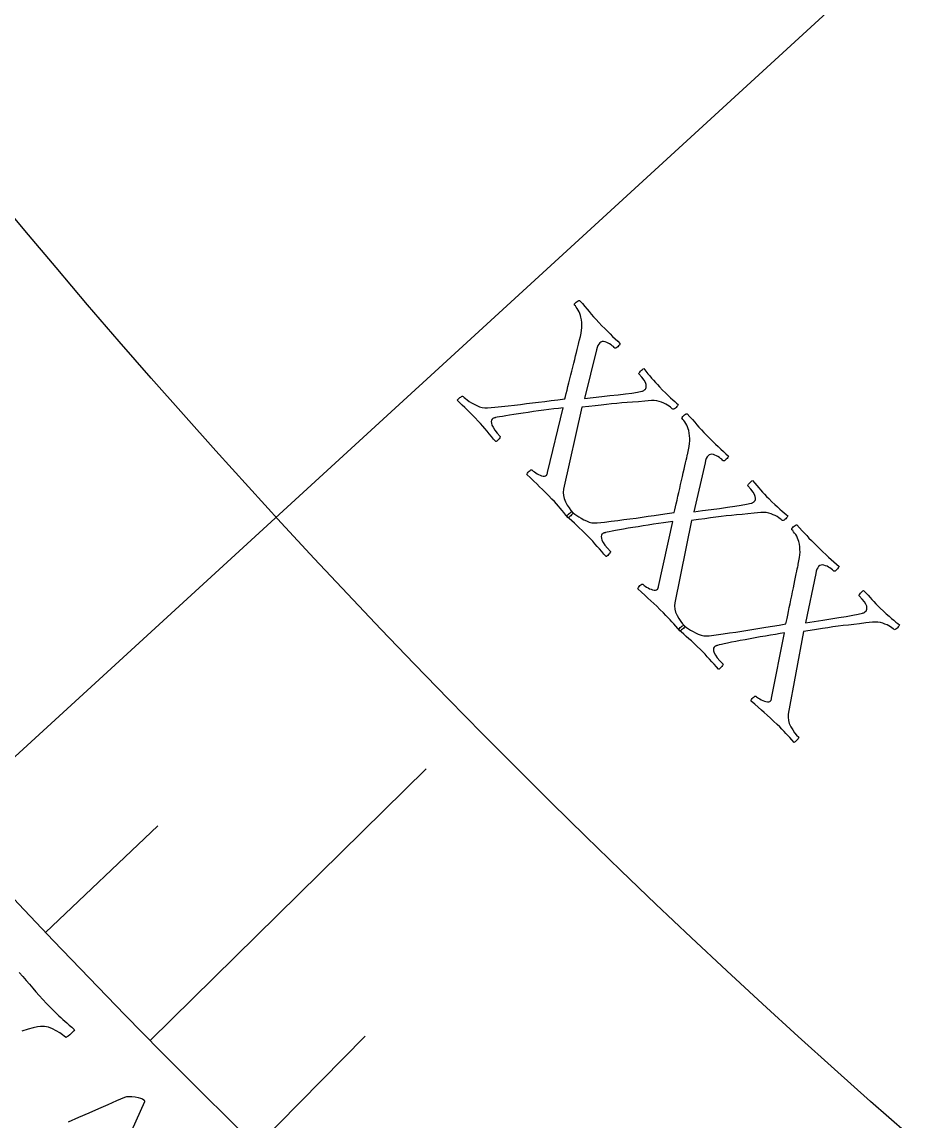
# Model space of a CAD drawing. Header units: millimetres. Extents: x -76 to 76, y -76 to 86.
# Drawn here: x -43.96 to -37.58, y -42.96 to -35.19 of the extents above; entities that cross this region are included whole.
import ezdxf

# ---------------------------------------------------------------- set-up
doc = ezdxf.new("R2010")
doc.units = ezdxf.units.MM
for name, color, linetype in [('CUT_OUTER', 1, 'Continuous'), ('ENGRAVE', 7, 'Continuous'), ('ENGRAVE_FINE', 8, 'Continuous'), ('TEXT', 5, 'Continuous')]:
    doc.layers.add(name, color=color, linetype=linetype)

msp = doc.modelspace()

# ---------------------------------------------------------------- linework, layer by layer
at = {"layer": 'CUT_OUTER'}
msp.add_arc((0.0001, -0.0001), 75.9999, 179.913117, 0.0001, dxfattribs=at)
at = {"layer": 'ENGRAVE'}
for points in [[(-44.518, -40.8501), (-37.7983, -34.684)], [(-43.055, -42.3892), (-41.1053, -40.4697)]]:
    msp.add_lwpolyline(points, dxfattribs=at)
for radius in [74.48, 74.48, 72.485, 68.78, 68.78, 65.854, 60.42, 60.42, 57.228, 51.3, 51.3]:
    msp.add_circle((0, 0), radius, dxfattribs=at)
at = {"layer": 'ENGRAVE_FINE'}
for points in [[(-43.7934, -41.6259), (-43.0002, -40.8719)], [(-42.303, -43.1397), (-41.5367, -42.3583)]]:
    msp.add_lwpolyline(points, dxfattribs=at)
at = {"layer": 'TEXT'}
for points in [[(-39.886, -37.3177), (-39.8655, -37.3394), (-39.8456, -37.3599), (-39.8263, -37.3792), (-39.8077, -37.3974), (-39.7895, -37.415), (-39.7715, -37.4325), (-39.7537, -37.4499), (-39.7362, -37.4672), (-39.7383, -37.4712), (-39.7419, -37.4761), (-39.7471, -37.4818), (-39.7538, -37.4885), (-39.7607, -37.4943), (-39.7662, -37.4978), (-39.7705, -37.4989), (-39.7735, -37.4977), (-39.7782, -37.493), (-39.7844, -37.4876), (-39.792, -37.4815), (-39.801, -37.4747), (-39.8108, -37.468), (-39.821, -37.4622), (-39.8315, -37.4573), (-39.8424, -37.4532), (-39.8531, -37.4511), (-39.863, -37.4517), (-39.8722, -37.4551), (-39.8807, -37.4613), (-39.8873, -37.4692), (-39.8932, -37.48), (-39.8984, -37.4937), (-39.903, -37.5102), (-39.9884, -37.855), (-39.9266, -37.8476), (-39.8666, -37.8406), (-39.8083, -37.8339), (-39.7517, -37.8276), (-39.6994, -37.8214), (-39.6538, -37.8152), (-39.6151, -37.8091), (-39.5832, -37.8029), (-39.5785, -37.8016), (-39.5742, -37.7999), (-39.5702, -37.7978), (-39.5667, -37.7954), (-39.5636, -37.793), (-39.5613, -37.7911), (-39.5596, -37.7897), (-39.5586, -37.7889), (-39.555, -37.7836), (-39.5528, -37.7763), (-39.5521, -37.7668), (-39.5528, -37.7552), (-39.5571, -37.7409), (-39.5669, -37.7236), (-39.5824, -37.7031), (-39.6036, -37.6796), (-39.6037, -37.6765), (-39.6018, -37.6724), (-39.598, -37.667), (-39.5921, -37.6605), (-39.5856, -37.654), (-39.5797, -37.649), (-39.5744, -37.6452), (-39.5698, -37.6428), (-39.5546, -37.6612), (-39.5402, -37.6786), (-39.5267, -37.6948), (-39.5141, -37.71), (-39.5014, -37.7249), (-39.4879, -37.7403), (-39.4734, -37.7561), (-39.4581, -37.7723), (-39.4366, -37.7945), (-39.4165, -37.8145), (-39.3978, -37.8324), (-39.3806, -37.8481), (-39.3649, -37.8622), (-39.3506, -37.875), (-39.3378, -37.8866), (-39.3265, -37.897), (-39.3284, -37.9009), (-39.3314, -37.9055), (-39.3355, -37.9107), (-39.3409, -37.9167), (-39.3468, -37.9221), (-39.3527, -37.926), (-39.3587, -37.9283), (-39.3647, -37.9291), (-39.3681, -37.9259), (-39.3735, -37.9214), (-39.3811, -37.9155), (-39.3907, -37.9082), (-39.402, -37.9005), (-39.4147, -37.8932), (-39.4288, -37.8863), (-39.4442, -37.8798), (-39.4607, -37.8745), (-39.478, -37.8709), (-39.4961, -37.8691), (-39.5151, -37.8691), (-39.563, -37.873), (-39.6078, -37.8766), (-39.6492, -37.8797), (-39.6875, -37.8825), (-39.7241, -37.8854), (-39.7606, -37.8886), (-39.7971, -37.8921), (-39.8335, -37.896), (-39.8716, -37.9003), (-39.913, -37.9051), (-39.9578, -37.9105), (-40.0059, -37.9163), (-40.1364, -38.4956), (-40.139, -38.5171), (-40.1375, -38.5391), (-40.1319, -38.5616), (-40.1222, -38.5847), (-40.1101, -38.6071), (-40.0974, -38.6273), (-40.084, -38.6453), (-40.0699, -38.6613), (-40.0714, -38.6658), (-40.0745, -38.6708), (-40.0792, -38.6763), (-40.0855, -38.6823), (-40.0919, -38.6878), (-40.097, -38.6919), (-40.1008, -38.6946), (-40.1033, -38.6959), (-40.1189, -38.6773), (-40.1334, -38.6601), (-40.1467, -38.6442), (-40.1589, -38.6296), (-40.1713, -38.615), (-40.1853, -38.5993), (-40.2009, -38.5824), (-40.218, -38.5643), (-40.2418, -38.5397), (-40.2643, -38.5169), (-40.2854, -38.496), (-40.3052, -38.4769), (-40.3251, -38.458), (-40.3466, -38.4375), (-40.3698, -38.4154), (-40.3946, -38.3917), (-40.3936, -38.3866), (-40.3907, -38.3808), (-40.386, -38.3746), (-40.3795, -38.3678), (-40.3727, -38.3619), (-40.3671, -38.3584), (-40.3628, -38.3573), (-40.3598, -38.3586), (-40.3555, -38.3627), (-40.3495, -38.3675), (-40.342, -38.3731), (-40.3329, -38.3794), (-40.3228, -38.3857), (-40.3125, -38.3912), (-40.3018, -38.396), (-40.2908, -38.4), (-40.2803, -38.4025), (-40.2712, -38.4028), (-40.2635, -38.4008), (-40.2572, -38.3966), (-40.256, -38.3952), (-40.2547, -38.3933), (-40.2535, -38.391), (-40.2522, -38.3882), (-40.2511, -38.3853), (-40.2503, -38.3825), (-40.2497, -38.3799), (-40.2495, -38.3774), (-40.1393, -37.9201), (-40.1711, -37.9237), (-40.2044, -37.9278), (-40.2392, -37.9321), (-40.2756, -37.9369), (-40.3126, -37.9419), (-40.349, -37.9469), (-40.3851, -37.9518), (-40.4207, -37.9568), (-40.4549, -37.9617), (-40.4869, -37.9665), (-40.5166, -37.9712), (-40.544, -37.9758), (-40.5682, -37.9801), (-40.5883, -37.9837), (-40.6043, -37.9867), (-40.6162, -37.9891), (-40.6182, -37.9897), (-40.6208, -37.9905), (-40.6238, -37.9914), (-40.6272, -37.9924), (-40.6308, -37.9937), (-40.6343, -37.9955), (-40.6377, -37.9977), (-40.6409, -38.0004), (-40.6451, -38.0069), (-40.6467, -38.0159), (-40.6455, -38.0273), (-40.6415, -38.0412), (-40.6338, -38.0576), (-40.6214, -38.0767), (-40.6043, -38.0985), (-40.5825, -38.1229), (-40.584, -38.1275), (-40.5869, -38.1327), (-40.5913, -38.1385), (-40.5971, -38.1449), (-40.6032, -38.1509), (-40.6082, -38.1551), (-40.6122, -38.1576), (-40.6152, -38.1583), (-40.63, -38.1401), (-40.645, -38.1218), (-40.6602, -38.1035), (-40.6757, -38.085), (-40.6913, -38.0666), (-40.707, -38.0487), (-40.7228, -38.0311), (-40.7387, -38.0139), (-40.7603, -37.9909), (-40.7806, -37.9698), (-40.7995, -37.9507), (-40.817, -37.9335), (-40.834, -37.9172), (-40.8513, -37.9006), (-40.8691, -37.8838), (-40.8871, -37.8668), (-40.8845, -37.8624), (-40.8804, -37.8579), (-40.875, -37.8531), (-40.8682, -37.848), (-40.8614, -37.8435), (-40.8561, -37.84), (-40.8521, -37.8377), (-40.8495, -37.8366), (-40.8457, -37.8402), (-40.8389, -37.8459), (-40.8291, -37.8537), (-40.8164, -37.8635), (-40.8015, -37.8742), (-40.7852, -37.8846), (-40.7675, -37.8944), (-40.7484, -37.9039), (-40.7289, -37.9118), (-40.7096, -37.917), (-40.6908, -37.9193), (-40.6723, -37.919), (-40.6216, -37.9142), (-40.5732, -37.9095), (-40.5271, -37.9047), (-40.4833, -37.9001), (-40.4406, -37.8953), (-40.3979, -37.8904), (-40.3553, -37.8853), (-40.3127, -37.88), (-40.2691, -37.8746), (-40.2238, -37.869), (-40.1766, -37.8633), (-40.1277, -37.8574), (-40.1227, -37.8389), (-40.1174, -37.8181), (-40.1116, -37.795), (-40.1055, -37.7696), (-40.099, -37.7429), (-40.0923, -37.7157), (-40.0854, -37.6879), (-40.0782, -37.6597), (-40.071, -37.6316), (-40.0641, -37.6044), (-40.0576, -37.5782), (-40.0514, -37.5528), (-40.0456, -37.529), (-40.0403, -37.5075), (-40.0356, -37.4883), (-40.0314, -37.4712), (-40.028, -37.4573), (-40.0255, -37.4474), (-40.024, -37.4414), (-40.0235, -37.4395), (-40.0173, -37.4152), (-40.0125, -37.3928), (-40.0092, -37.3723), (-40.0075, -37.3536), (-40.0071, -37.3356), (-40.0079, -37.3173), (-40.0101, -37.2985), (-40.0134, -37.2792), (-40.0165, -37.2666), (-40.0208, -37.254), (-40.0263, -37.2416), (-40.033, -37.2292), (-40.0401, -37.2178), (-40.0466, -37.208), (-40.0526, -37.1999), (-40.058, -37.1935), (-40.0591, -37.1905), (-40.0577, -37.1863), (-40.0539, -37.181), (-40.0475, -37.1745), (-40.0403, -37.1684), (-40.0338, -37.1641), (-40.028, -37.1616), (-40.0228, -37.1608), (-40.0035, -37.1829), (-39.9858, -37.2035), (-39.9697, -37.2225), (-39.9551, -37.2399), (-39.9405, -37.2573), (-39.9241, -37.276), (-39.9059, -37.2962), (-39.886, -37.3177)], [(-39.1242, -38.1156), (-39.1033, -38.1368), (-39.083, -38.1569), (-39.0634, -38.1759), (-39.0444, -38.1937), (-39.0258, -38.2109), (-39.0075, -38.228), (-38.9894, -38.245), (-38.9715, -38.262), (-38.9735, -38.266), (-38.977, -38.271), (-38.9821, -38.2769), (-38.9887, -38.2836), (-38.9954, -38.2896), (-39.0009, -38.2932), (-39.0051, -38.2944), (-39.0081, -38.2932), (-39.013, -38.2886), (-39.0193, -38.2834), (-39.027, -38.2775), (-39.0361, -38.2708), (-39.0461, -38.2643), (-39.0564, -38.2587), (-39.067, -38.254), (-39.0779, -38.2502), (-39.0886, -38.2482), (-39.0986, -38.249), (-39.1077, -38.2527), (-39.1161, -38.2591), (-39.1225, -38.2671), (-39.1282, -38.278), (-39.1331, -38.2918), (-39.1374, -38.3084), (-39.2157, -38.6548), (-39.1542, -38.6462), (-39.0943, -38.6379), (-39.0362, -38.6301), (-38.9797, -38.6226), (-38.9275, -38.6154), (-38.8821, -38.6083), (-38.8435, -38.6014), (-38.8117, -38.5946), (-38.8071, -38.5931), (-38.8028, -38.5914), (-38.7989, -38.5892), (-38.7954, -38.5867), (-38.7924, -38.5842), (-38.79, -38.5823), (-38.7884, -38.5809), (-38.7875, -38.58), (-38.7839, -38.5747), (-38.7819, -38.5673), (-38.7814, -38.5578), (-38.7823, -38.5462), (-38.7869, -38.5321), (-38.7971, -38.5149), (-38.813, -38.4948), (-38.8346, -38.4716), (-38.8348, -38.4686), (-38.833, -38.4644), (-38.8292, -38.459), (-38.8235, -38.4523), (-38.8171, -38.4458), (-38.8113, -38.4406), (-38.8061, -38.4367), (-38.8016, -38.4342), (-38.786, -38.4523), (-38.7713, -38.4694), (-38.7574, -38.4854), (-38.7445, -38.5003), (-38.7315, -38.5149), (-38.7177, -38.53), (-38.7029, -38.5455), (-38.6872, -38.5615), (-38.6653, -38.5832), (-38.6448, -38.6028), (-38.6258, -38.6203), (-38.6083, -38.6357), (-38.5923, -38.6494), (-38.5777, -38.6619), (-38.5647, -38.6733), (-38.5532, -38.6834), (-38.555, -38.6874), (-38.5579, -38.692), (-38.5619, -38.6974), (-38.5671, -38.7034), (-38.5729, -38.709), (-38.5788, -38.713), (-38.5847, -38.7154), (-38.5907, -38.7163), (-38.5942, -38.7132), (-38.5997, -38.7088), (-38.6074, -38.7031), (-38.6171, -38.696), (-38.6286, -38.6885), (-38.6414, -38.6814), (-38.6556, -38.6748), (-38.6712, -38.6686), (-38.6878, -38.6636), (-38.7052, -38.6604), (-38.7234, -38.659), (-38.7423, -38.6594), (-38.7901, -38.6643), (-38.8348, -38.6687), (-38.8762, -38.6727), (-38.9144, -38.6763), (-38.9509, -38.6798), (-38.9874, -38.6838), (-39.0238, -38.688), (-39.0601, -38.6927), (-39.0981, -38.6977), (-39.1394, -38.7034), (-39.1841, -38.7096), (-39.2321, -38.7164), (-39.3509, -39.2983), (-39.353, -39.3198), (-39.3511, -39.3418), (-39.345, -39.3642), (-39.3349, -39.3871), (-39.3223, -39.4092), (-39.3092, -39.4291), (-39.2954, -39.4469), (-39.281, -39.4626), (-39.2824, -39.4671), (-39.2854, -39.4722), (-39.29, -39.4778), (-39.2961, -39.4839), (-39.3025, -39.4895), (-39.3075, -39.4938), (-39.3112, -39.4965), (-39.3137, -39.4979), (-39.3297, -39.4796), (-39.3445, -39.4627), (-39.3581, -39.447), (-39.3706, -39.4327), (-39.3833, -39.4184), (-39.3976, -39.4029), (-39.4135, -39.3864), (-39.431, -39.3686), (-39.4553, -39.3445), (-39.4782, -39.3222), (-39.4998, -39.3017), (-39.5199, -39.283), (-39.5402, -39.2645), (-39.5622, -39.2444), (-39.5858, -39.2228), (-39.6111, -39.1996), (-39.6102, -39.1944), (-39.6074, -39.1887), (-39.6029, -39.1823), (-39.5964, -39.1754), (-39.5897, -39.1694), (-39.5843, -39.1657), (-39.58, -39.1646), (-39.577, -39.1658), (-39.5725, -39.1698), (-39.5665, -39.1746), (-39.5589, -39.18), (-39.5496, -39.1861), (-39.5395, -39.1922), (-39.529, -39.1975), (-39.5182, -39.202), (-39.5071, -39.2058), (-39.4966, -39.2081), (-39.4875, -39.2082), (-39.4798, -39.2061), (-39.4736, -39.2018), (-39.4724, -39.2003), (-39.4712, -39.1984), (-39.47, -39.1961), (-39.4688, -39.1933), (-39.4677, -39.1903), (-39.4669, -39.1875), (-39.4665, -39.1849), (-39.4663, -39.1823), (-39.3653, -38.723), (-39.397, -38.7272), (-39.4303, -38.7319), (-39.465, -38.737), (-39.5013, -38.7425), (-39.5381, -38.7483), (-39.5745, -38.754), (-39.6104, -38.7596), (-39.6459, -38.7653), (-39.6801, -38.7709), (-39.7119, -38.7763), (-39.7415, -38.7816), (-39.7689, -38.7868), (-39.793, -38.7916), (-39.813, -38.7956), (-39.8289, -38.7989), (-39.8407, -38.8016), (-39.8428, -38.8022), (-39.8453, -38.803), (-39.8483, -38.804), (-39.8517, -38.8051), (-39.8553, -38.8065), (-39.8587, -38.8083), (-39.862, -38.8106), (-39.8652, -38.8134), (-39.8693, -38.82), (-39.8707, -38.8289), (-39.8692, -38.8403), (-39.865, -38.8541), (-39.857, -38.8704), (-39.8442, -38.8893), (-39.8267, -38.9107), (-39.8044, -38.9347), (-39.8057, -38.9393), (-39.8085, -38.9445), (-39.8128, -38.9504), (-39.8185, -38.957), (-39.8245, -38.963), (-39.8294, -38.9673), (-39.8334, -38.9699), (-39.8363, -38.9707), (-39.8515, -38.9528), (-39.8669, -38.9349), (-39.8825, -38.9168), (-39.8983, -38.8986), (-39.9143, -38.8806), (-39.9304, -38.863), (-39.9465, -38.8457), (-39.9627, -38.8288), (-39.9848, -38.8062), (-40.0055, -38.7856), (-40.0248, -38.7669), (-40.0426, -38.7501), (-40.0599, -38.7341), (-40.0776, -38.7179), (-40.0957, -38.7014), (-40.1141, -38.6847), (-40.1115, -38.6804), (-40.1076, -38.6757), (-40.1023, -38.6708), (-40.0956, -38.6656), (-40.0889, -38.6609), (-40.0836, -38.6574), (-40.0797, -38.655), (-40.0771, -38.6538), (-40.0732, -38.6573), (-40.0663, -38.6629), (-40.0564, -38.6705), (-40.0435, -38.6801), (-40.0283, -38.6905), (-40.0118, -38.7005), (-39.9939, -38.71), (-39.9747, -38.7191), (-39.9549, -38.7266), (-39.9356, -38.7313), (-39.9167, -38.7333), (-39.8983, -38.7326), (-39.8477, -38.7268), (-39.7994, -38.7211), (-39.7534, -38.7154), (-39.7096, -38.7099), (-39.6671, -38.7043), (-39.6245, -38.6985), (-39.582, -38.6925), (-39.5395, -38.6864), (-39.4961, -38.6801), (-39.4509, -38.6736), (-39.4038, -38.6669), (-39.355, -38.6601), (-39.3504, -38.6414), (-39.3455, -38.6205), (-39.3402, -38.5973), (-39.3346, -38.5718), (-39.3287, -38.545), (-39.3225, -38.5176), (-39.3161, -38.4898), (-39.3095, -38.4614), (-39.3029, -38.4331), (-39.2966, -38.4058), (-39.2906, -38.3795), (-39.2849, -38.354), (-39.2796, -38.3301), (-39.2747, -38.3085), (-39.2704, -38.2891), (-39.2665, -38.272), (-39.2634, -38.258), (-39.2611, -38.248), (-39.2598, -38.2421), (-39.2593, -38.2401), (-39.2535, -38.2157), (-39.2492, -38.1932), (-39.2464, -38.1726), (-39.245, -38.1539), (-39.2449, -38.1359), (-39.2462, -38.1176), (-39.2487, -38.0988), (-39.2525, -38.0797), (-39.2558, -38.0671), (-39.2604, -38.0546), (-39.2661, -38.0423), (-39.2731, -38.0301), (-39.2803, -38.0188), (-39.2871, -38.0091), (-39.2932, -38.0012), (-39.2988, -37.9949), (-39.2999, -37.9918), (-39.2986, -37.9876), (-39.2949, -37.9823), (-39.2887, -37.9757), (-39.2816, -37.9694), (-39.2752, -37.965), (-39.2694, -37.9623), (-39.2642, -37.9615), (-39.2445, -37.9832), (-39.2263, -38.0034), (-39.2098, -38.022), (-39.1949, -38.0392), (-39.1799, -38.0562), (-39.1631, -38.0747), (-39.1446, -38.0944), (-39.1242, -38.1156)], [(-38.3465, -38.8979), (-38.3252, -38.9187), (-38.3045, -38.9384), (-38.2845, -38.9569), (-38.2651, -38.9744), (-38.2462, -38.9912), (-38.2275, -39.0079), (-38.2091, -39.0246), (-38.1908, -39.0412), (-38.1928, -39.0453), (-38.1962, -39.0503), (-38.2012, -39.0563), (-38.2076, -39.0632), (-38.2142, -39.0693), (-38.2196, -39.073), (-38.2238, -39.0743), (-38.2269, -39.0731), (-38.2318, -39.0687), (-38.2382, -39.0635), (-38.246, -39.0578), (-38.2553, -39.0513), (-38.2654, -39.045), (-38.2758, -39.0396), (-38.2865, -39.0351), (-38.2975, -39.0315), (-38.3083, -39.0298), (-38.3182, -39.0308), (-38.3272, -39.0346), (-38.3355, -39.0412), (-38.3417, -39.0493), (-38.3472, -39.0603), (-38.3519, -39.0742), (-38.3558, -39.0909), (-38.4271, -39.4388), (-38.3658, -39.429), (-38.3061, -39.4195), (-38.2481, -39.4105), (-38.1918, -39.4019), (-38.1398, -39.3936), (-38.0945, -39.3856), (-38.0561, -39.3779), (-38.0244, -39.3705), (-38.0198, -39.369), (-38.0155, -39.3671), (-38.0117, -39.3648), (-38.0082, -39.3622), (-38.0053, -39.3597), (-38.003, -39.3577), (-38.0014, -39.3563), (-38.0005, -39.3554), (-37.997, -39.3501), (-37.9952, -39.3426), (-37.9948, -39.3331), (-37.996, -39.3215), (-38.0008, -39.3075), (-38.0114, -39.2906), (-38.0277, -39.2707), (-38.0498, -39.248), (-38.05, -39.245), (-38.0483, -39.2408), (-38.0447, -39.2353), (-38.0391, -39.2285), (-38.0328, -39.2218), (-38.0271, -39.2165), (-38.022, -39.2125), (-38.0175, -39.2099), (-38.0016, -39.2277), (-37.9865, -39.2445), (-37.9724, -39.2602), (-37.9591, -39.2749), (-37.9459, -39.2892), (-37.9317, -39.304), (-37.9166, -39.3192), (-37.9006, -39.3349), (-37.8783, -39.3561), (-37.8574, -39.3753), (-37.838, -39.3924), (-37.8202, -39.4074), (-37.8039, -39.4208), (-37.7891, -39.4331), (-37.7759, -39.4442), (-37.7641, -39.4541), (-37.7658, -39.4581), (-37.7687, -39.4628), (-37.7726, -39.4682), (-37.7777, -39.4743), (-37.7834, -39.48), (-37.7891, -39.4842), (-37.795, -39.4867), (-37.801, -39.4877), (-37.8045, -39.4847), (-37.8101, -39.4804), (-37.8179, -39.4748), (-37.8278, -39.4679), (-37.8394, -39.4606), (-37.8524, -39.4538), (-37.8667, -39.4475), (-37.8824, -39.4417), (-37.8991, -39.437), (-37.9166, -39.4341), (-37.9348, -39.4331), (-37.9537, -39.4339), (-38.0014, -39.4397), (-38.046, -39.445), (-38.0873, -39.4499), (-38.1254, -39.4542), (-38.1618, -39.4585), (-38.1982, -39.4632), (-38.2345, -39.4682), (-38.2708, -39.4736), (-38.3086, -39.4794), (-38.3498, -39.4859), (-38.3944, -39.493), (-38.4422, -39.5008), (-38.5492, -40.085), (-38.551, -40.1065), (-38.5486, -40.1284), (-38.5421, -40.1507), (-38.5314, -40.1734), (-38.5185, -40.1952), (-38.5049, -40.2149), (-38.4908, -40.2324), (-38.4761, -40.2478), (-38.4774, -40.2523), (-38.4803, -40.2575), (-38.4847, -40.2631), (-38.4908, -40.2694), (-38.497, -40.2752), (-38.5019, -40.2795), (-38.5056, -40.2823), (-38.5081, -40.2837), (-38.5244, -40.2658), (-38.5395, -40.2492), (-38.5535, -40.2338), (-38.5663, -40.2197), (-38.5793, -40.2057), (-38.5939, -40.1905), (-38.6101, -40.1742), (-38.628, -40.1569), (-38.6527, -40.1332), (-38.6761, -40.1114), (-38.6981, -40.0913), (-38.7186, -40.0731), (-38.7393, -40.0549), (-38.7616, -40.0353), (-38.7857, -40.0142), (-38.8114, -39.9915), (-38.8106, -39.9863), (-38.808, -39.9805), (-38.8035, -39.9741), (-38.7973, -39.967), (-38.7907, -39.9609), (-38.7853, -39.9571), (-38.781, -39.9559), (-38.778, -39.957), (-38.7734, -39.961), (-38.7673, -39.9656), (-38.7596, -39.9708), (-38.7502, -39.9768), (-38.7399, -39.9826), (-38.7294, -39.9877), (-38.7185, -39.9921), (-38.7073, -39.9956), (-38.6967, -39.9977), (-38.6877, -39.9976), (-38.6801, -39.9954), (-38.6739, -39.9909), (-38.6728, -39.9894), (-38.6716, -39.9875), (-38.6704, -39.9852), (-38.6692, -39.9823), (-38.6682, -39.9793), (-38.6675, -39.9765), (-38.6671, -39.9739), (-38.667, -39.9713), (-38.5753, -39.51), (-38.6069, -39.5149), (-38.6401, -39.5203), (-38.6747, -39.5261), (-38.7109, -39.5323), (-38.7476, -39.5388), (-38.7838, -39.5452), (-38.8196, -39.5516), (-38.855, -39.558), (-38.889, -39.5643), (-38.9208, -39.5704), (-38.9503, -39.5763), (-38.9775, -39.582), (-39.0015, -39.5872), (-39.0214, -39.5917), (-39.0373, -39.5953), (-39.049, -39.5982), (-39.0511, -39.5989), (-39.0536, -39.5998), (-39.0565, -39.6008), (-39.06, -39.6019), (-39.0635, -39.6034), (-39.0669, -39.6053), (-39.0702, -39.6077), (-39.0733, -39.6105), (-39.0773, -39.6172), (-39.0784, -39.6262), (-39.0768, -39.6375), (-39.0723, -39.6512), (-39.0639, -39.6674), (-39.0508, -39.6859), (-39.0328, -39.707), (-39.01, -39.7306), (-39.0113, -39.7352), (-39.014, -39.7405), (-39.0181, -39.7465), (-39.0237, -39.7532), (-39.0295, -39.7593), (-39.0344, -39.7637), (-39.0383, -39.7664), (-39.0412, -39.7673), (-39.0567, -39.7497), (-39.0725, -39.732), (-39.0885, -39.7142), (-39.1047, -39.6964), (-39.121, -39.6787), (-39.1374, -39.6614), (-39.1539, -39.6445), (-39.1704, -39.6279), (-39.193, -39.6058), (-39.2141, -39.5856), (-39.2338, -39.5672), (-39.2519, -39.5508), (-39.2696, -39.5352), (-39.2876, -39.5193), (-39.306, -39.5032), (-39.3247, -39.4869), (-39.3222, -39.4825), (-39.3184, -39.4778), (-39.3132, -39.4728), (-39.3066, -39.4674), (-39.3, -39.4626), (-39.2947, -39.4589), (-39.2909, -39.4565), (-39.2884, -39.4553), (-39.2844, -39.4587), (-39.2774, -39.4641), (-39.2673, -39.4715), (-39.2542, -39.4808), (-39.2388, -39.4909), (-39.2221, -39.5006), (-39.2041, -39.5097), (-39.1846, -39.5184), (-39.1647, -39.5255), (-39.1453, -39.5299), (-39.1264, -39.5315), (-39.1079, -39.5304), (-39.0575, -39.5236), (-39.0093, -39.5169), (-38.9634, -39.5103), (-38.9198, -39.5039), (-38.8774, -39.4974), (-38.835, -39.4908), (-38.7926, -39.484), (-38.7502, -39.477), (-38.7069, -39.4698), (-38.6618, -39.4624), (-38.6149, -39.4548), (-38.5663, -39.4469), (-38.562, -39.4282), (-38.5575, -39.4072), (-38.5527, -39.3839), (-38.5476, -39.3583), (-38.5423, -39.3314), (-38.5367, -39.3039), (-38.5308, -39.2759), (-38.5248, -39.2473), (-38.5187, -39.219), (-38.513, -39.1916), (-38.5075, -39.1651), (-38.5023, -39.1395), (-38.4975, -39.1155), (-38.4931, -39.0938), (-38.4892, -39.0743), (-38.4857, -39.0571), (-38.4828, -39.0431), (-38.4807, -39.0331), (-38.4795, -39.0271), (-38.4791, -39.0251), (-38.4738, -39.0006), (-38.4699, -38.978), (-38.4675, -38.9574), (-38.4665, -38.9387), (-38.4668, -38.9207), (-38.4684, -38.9023), (-38.4713, -38.8836), (-38.4755, -38.8646), (-38.4791, -38.8521), (-38.4839, -38.8397), (-38.4899, -38.8275), (-38.4971, -38.8154), (-38.5046, -38.8043), (-38.5115, -38.7948), (-38.5178, -38.7869), (-38.5235, -38.7807), (-38.5247, -38.7777), (-38.5235, -38.7735), (-38.5198, -38.768), (-38.5138, -38.7613), (-38.5068, -38.7549), (-38.5005, -38.7504), (-38.4947, -38.7476), (-38.4896, -38.7466), (-38.4694, -38.768), (-38.4509, -38.7878), (-38.434, -38.8061), (-38.4188, -38.8229), (-38.4034, -38.8397), (-38.3863, -38.8578), (-38.3673, -38.8772), (-38.3465, -38.8979)]]:
    msp.add_lwpolyline(points, close=True, dxfattribs=at)
for points in [[(-43.9796, -41.9089), (-43.9545, -41.9375), (-43.9302, -41.9654), (-43.9068, -41.9927), (-43.8843, -42.0193), (-43.8616, -42.0457), (-43.8378, -42.0725), (-43.8128, -42.0997), (-43.7866, -42.1273), (-43.765, -42.1497), (-43.7455, -42.1695), (-43.7283, -42.1867), (-43.7133, -42.2013), (-43.6993, -42.2146), (-43.6854, -42.2275), (-43.6715, -42.2402), (-43.6575, -42.2527), (-43.6428, -42.2658), (-43.6266, -42.2804), (-43.609, -42.2965), (-43.5898, -42.3142), (-43.5934, -42.321), (-43.5998, -42.329), (-43.6091, -42.3382), (-43.6213, -42.3488), (-43.6334, -42.3583), (-43.6426, -42.3645), (-43.6489, -42.3674), (-43.6524, -42.367), (-43.6609, -42.3595), (-43.6746, -42.3493), (-43.6935, -42.3364), (-43.7175, -42.3207), (-43.7444, -42.3061), (-43.7718, -42.2961), (-43.7997, -42.2909), (-43.8281, -42.2903), (-43.8509, -42.2931), (-43.8805, -42.2996), (-43.9168, -42.3098), (-43.9599, -42.3238)], [(-43.6325, -42.9637), (-43.5586, -42.9314), (-43.4862, -42.8997), (-43.4168, -42.8693), (-43.3516, -42.8409), (-43.2908, -42.8143), (-43.2342, -42.7895), (-43.2204, -42.7864), (-43.2037, -42.785), (-43.1841, -42.7856), (-43.1617, -42.7881), (-43.1398, -42.792), (-43.1223, -42.7968), (-43.1089, -42.8025), (-43.0997, -42.8091), (-43.098, -42.811), (-43.0967, -42.8127), (-43.096, -42.8141), (-43.0957, -42.8152), (-43.0956, -42.8165), (-43.0953, -42.8183), (-43.0947, -42.8205), (-43.0938, -42.8233), (-43.7617, -44.3079)]]:
    msp.add_lwpolyline(points, dxfattribs=at)

doc.saveas('drawing.dxf')
